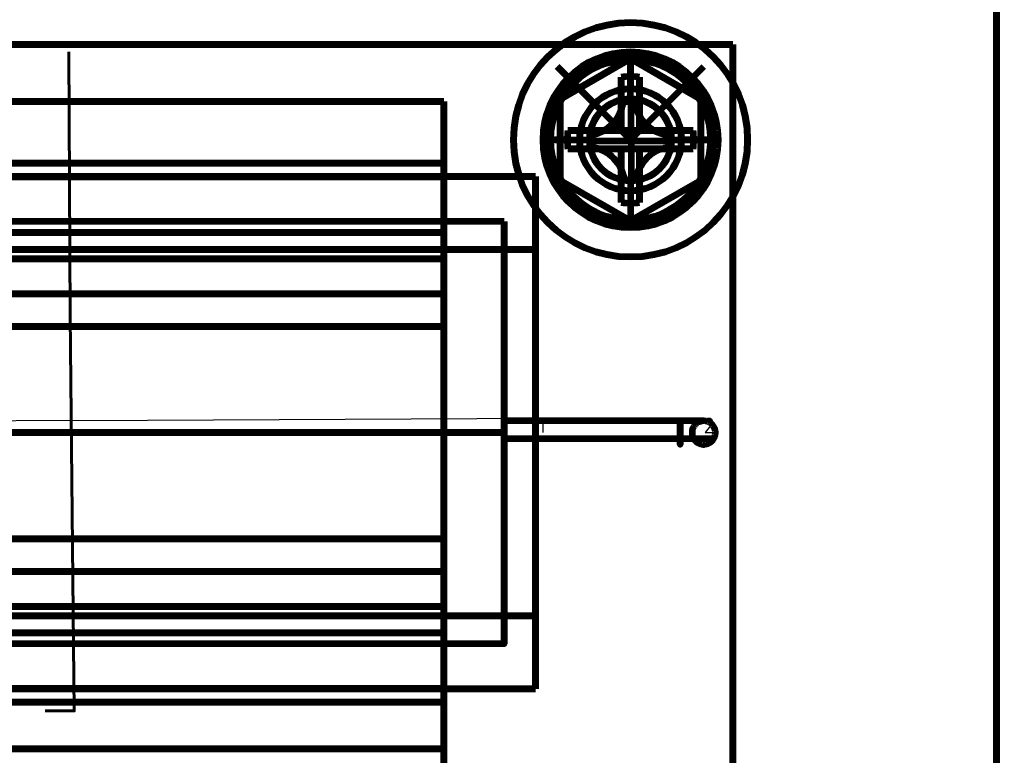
# Model space of a CAD drawing. Header units: inches. Extents: x -0.4 to 8, y -0.5 to 10.5.
# Drawn here: x 5.265 to 6.6, y 3.559 to 4.564 of the extents above; entities that cross this region are included whole.
import ezdxf

# ---------------------------------------------------------------- set-up
doc = ezdxf.new("R2010")
doc.units = ezdxf.units.IN
doc.header["$LTSCALE"] = 0.504853
doc.header["$MEASUREMENT"] = 0
for name, color, linetype in [('1', 7, 'Continuous'), ('135', 7, 'Continuous'), ('2', 7, 'Continuous'), ('3', 7, 'Continuous'), ('65', 7, 'Continuous'), ('80', 7, 'Continuous'), ('85', 7, 'Continuous')]:
    doc.layers.add(name, color=color, linetype=linetype)
doc.styles.get("Standard").update_dxf_attribs({"font": 'ROMANS.SHX'})

# ---------------------------------------------------------------- blocks, each defined once
blk = doc.blocks.new('H49')
at = {"color": 1, "linetype": 'Continuous', "lineweight": 211}
for p, q in [((0, 0.16, -0.062), (0, 0.16, -0.125)), ((0, 0.12, -0.125), (0, 0.0695, -0.0679)), ((0, 0.0695, -0.0679), (0, 0.0695, -0.062)), ((-0.16, 0, -0.125), (-0.16, 0, -0.062)), ((-0.12, 0, -0.125), (-0.0695, 0, -0.0679)), ((-0.0695, 0, -0.0679), (-0.0695, 0, -0.062)), ((0.12, 0, -0.125), (0.0695, 0, -0.0679)), ((0.0695, 0, -0.0679), (0.0695, 0, -0.062)), ((0.16, 0, -0.062), (0.16, 0, -0.125)), ((0, -0.0695, -0.0679), (0, -0.12, -0.125)), ((0, -0.0695, -0.062), (0, -0.0695, -0.0679)), ((0, -0.16, -0.062), (0, -0.16, -0.125))]:
    blk.add_line(p, q, dxfattribs=at)
at = {"color": 1, "linetype": 'Continuous', "lineweight": 211, "extrusion": (-1e-15, 0, -1)}
for centre, radius in [((0, 0, 0.125), 0.16), ((0, 0, 0.125), 0.12), ((0, 0, 0.125), 0.12), ((0, 0, 0.0679), 0.0695), ((0, 0, 0.062), 0.0695)]:
    blk.add_circle(centre, radius, dxfattribs=at)
at = {"color": 1, "linetype": 'Continuous', "lineweight": 211}
for centre, radius in [((0, 0, -0.062), 0.16), ((0, 0, -0.062), 0.16), ((0, 0, -0.125), 0.16), ((0, 0, -0.0679), 0.0695), ((0, 0, -0.062), 0.0695)]:
    blk.add_circle(centre, radius, dxfattribs=at)
at = {"layer": '2', "color": 1, "linetype": 'Continuous', "lineweight": 211}
blk.add_line((0, 0, -0.0899), (-0.1, 0.1, -0.1899), dxfattribs=at)
blk.add_point((0, 0, -0.0899), dxfattribs=at)
blk = doc.blocks.new('H61')
at = {"color": 1, "linetype": 'Continuous', "lineweight": 211}
for p, q in [((-0.000094, 0.056, -0.058687), (-0.000094, 0.1125, -0.125687)), ((-0.000094, 0.056, 0.124313), (-0.000094, 0.056, -0.058687)), ((0.00066, -0.001414, -0.060366), (0.00066, 0.052031, -0.125687)), ((-0.030601, 0.01635, -0.104312), (-0.030601, 0.01635, -0.125687)), ((0.016218, 0.026528, -0.099504), (0.016218, 0.026528, -0.125687)), ((-0.112594, 0, -0.125687), (-0.056094, 0, -0.058687)), ((-0.056094, 0, -0.058687), (-0.056094, 0, 0.124313)), ((0.055906, 0, 0.124313), (0.055906, 0, -0.058687)), ((0.055906, 0, -0.058687), (0.112406, 0, -0.125687)), ((-0.052784, -0.001414, -0.125687), (0.00066, -0.001414, -0.060366)), ((0.00066, -0.001414, -0.060366), (0.054105, -0.001414, -0.125687)), ((0.00066, -0.001414, -0.060366), (0.00066, -0.054858, -0.125687)), ((0.027414, -0.020292, -0.125687), (0.027414, -0.020292, -0.100386)), ((-0.018388, -0.03047, -0.102979), (-0.018388, -0.03047, -0.125687)), ((-0.000094, -0.056, 0.124313), (-0.000094, -0.056, -0.058687)), ((-0.000094, -0.056, -0.058687), (-0.000094, -0.1125, -0.125687))]:
    blk.add_line(p, q, dxfattribs=at)
for points in [[(-0.05216, 0.006728, -0.125687), (-0.04396, 0.00903, -0.116375), (-0.039138, 0.011099, -0.111356), (-0.030601, 0.01635, -0.104312), (-0.027233, 0.019125, -0.102703), (-0.024118, 0.02216, -0.102167), (-0.020301, 0.026691, -0.103218), (-0.017733, 0.030444, -0.105327), (-0.017367, 0.031042, -0.105742), (-0.015074, 0.035266, -0.109147), (-0.011026, 0.046991, -0.121227), (-0.010765, 0.048274, -0.12268), (-0.010334, 0.050888, -0.125687)], [(-0.05216, 0.006728, -0.125687), (-0.04396, 0.00903, -0.116375), (-0.039138, 0.011099, -0.111356), (-0.030601, 0.01635, -0.104312), (-0.027233, 0.019125, -0.102703), (-0.024118, 0.02216, -0.102167), (-0.020301, 0.026691, -0.103218), (-0.017733, 0.030444, -0.105327), (-0.017367, 0.031042, -0.105742), (-0.015074, 0.035266, -0.109147), (-0.011026, 0.046991, -0.121227), (-0.010765, 0.048274, -0.12268), (-0.010334, 0.050888, -0.125687)], [(0.006016, 0.051762, -0.125687), (0.006893, 0.046666, -0.119622), (0.008217, 0.04184, -0.114032), (0.009674, 0.037917, -0.109683), (0.012139, 0.032813, -0.104489), (0.014233, 0.029342, -0.101454), (0.016546, 0.0261, -0.099196), (0.019379, 0.022735, -0.097709), (0.021379, 0.020669, -0.097375), (0.023762, 0.01848, -0.097627), (0.027535, 0.015513, -0.099185), (0.032546, 0.012346, -0.102811), (0.037585, 0.00989, -0.107564), (0.045366, 0.0073, -0.116034), (0.053596, 0.005946, -0.125687)], [(0.006016, 0.051762, -0.125687), (0.006893, 0.046666, -0.119622), (0.008217, 0.04184, -0.114032), (0.009674, 0.037917, -0.109683), (0.012139, 0.032813, -0.104489), (0.014233, 0.029342, -0.101454), (0.016546, 0.0261, -0.099196), (0.019379, 0.022735, -0.097709), (0.021379, 0.020669, -0.097375), (0.023762, 0.01848, -0.097627), (0.027535, 0.015513, -0.099185), (0.032546, 0.012346, -0.102811), (0.037585, 0.00989, -0.107564), (0.045366, 0.0073, -0.116034), (0.053596, 0.005946, -0.125687)], [(-0.008408, -0.054083, -0.125687), (-0.010196, -0.046378, -0.116901), (-0.012699, -0.039921, -0.110182), (-0.014716, -0.03603, -0.10666), (-0.017123, -0.032216, -0.103837), (-0.020065, -0.028366, -0.101921), (-0.023633, -0.024527, -0.10135), (-0.027129, -0.021418, -0.102215), (-0.031382, -0.018305, -0.104637), (-0.035458, -0.015883, -0.107921), (-0.039755, -0.013832, -0.112041), (-0.044697, -0.01203, -0.117301), (-0.052034, -0.010334, -0.125687)], [(-0.008408, -0.054083, -0.125687), (-0.010196, -0.046378, -0.116901), (-0.012699, -0.039921, -0.110182), (-0.014716, -0.03603, -0.10666), (-0.017123, -0.032216, -0.103837), (-0.020065, -0.028366, -0.101921), (-0.023633, -0.024527, -0.10135), (-0.027129, -0.021418, -0.102215), (-0.031382, -0.018305, -0.104637), (-0.035458, -0.015883, -0.107921), (-0.039755, -0.013832, -0.112041), (-0.044697, -0.01203, -0.117301), (-0.052034, -0.010334, -0.125687)], [(0.053411, -0.010002, -0.125687), (0.046028, -0.011331, -0.117125), (0.040373, -0.013122, -0.110968), (0.03428, -0.015897, -0.105107), (0.027414, -0.020292, -0.100386)], [(0.053411, -0.010002, -0.125687), (0.046028, -0.011331, -0.117125), (0.040373, -0.013122, -0.110968), (0.03428, -0.015897, -0.105107), (0.027414, -0.020292, -0.100386)], [(0.027414, -0.020292, -0.100386), (0.022411, -0.024597, -0.099219), (0.019784, -0.027356, -0.099757), (0.01735, -0.03032, -0.101161), (0.013958, -0.035354, -0.104918), (0.011595, -0.03982, -0.109172), (0.008361, -0.048752, -0.118984), (0.0072, -0.054457, -0.125687)], [(0.027414, -0.020292, -0.100386), (0.022411, -0.024597, -0.099219), (0.019784, -0.027356, -0.099757), (0.01735, -0.03032, -0.101161), (0.013958, -0.035354, -0.104918), (0.011595, -0.03982, -0.109172), (0.008361, -0.048752, -0.118984), (0.0072, -0.054457, -0.125687)]]:
    blk.add_polyline3d(points, dxfattribs=at)
at = {"color": 1, "linetype": 'Continuous', "lineweight": 211, "extrusion": (-1e-15, 0, -1)}
for centre, radius in [((0.000094, 0, 0.125687), 0.1125), ((0.000094, 0, 0.058687), 0.056)]:
    blk.add_circle(centre, radius, dxfattribs=at)
at = {"color": 1, "linetype": 'Continuous', "lineweight": 211}
for centre in [(-0.000094, 0, 0.124313), (-0.000094, 0, -0.058687)]:
    blk.add_circle(centre, 0.056, dxfattribs=at)
at = {"color": 1, "linetype": 'Continuous', "lineweight": 211, "extrusion": (1e-15, -1e-15, -1)}
blk.add_arc((0.062154, 0.058081, 0.125687), 0.052316, 187.902683, 258.987718, dxfattribs=at)
at = {"color": 1, "linetype": 'Continuous', "lineweight": 211}
for centre, radius, start, end in [((0.00066, -0.001414, -0.125687), 0.053445, 84.249559, 101.871869), ((0.00066, -0.001414, -0.125687), 0.053445, 350.753146, 7.914989), ((0.00066, -0.001414, -0.125687), 0.053445, 180.000305, 189.60803), ((0.058967, -0.062022, -0.125687), 0.052316, 96.096776, 127.092837), ((0.00066, -0.001414, -0.125687), 0.053445, 260.23106, 277.028677)]:
    blk.add_arc(centre, radius, start, end, dxfattribs=at)
at = {"color": 1, "linetype": 'Continuous', "lineweight": 211, "extrusion": (0, 1e-15, -1)}
blk.add_arc((-0.057949, 0.058081, 0.125687), 0.052316, 274.772808, 353.062951, dxfattribs=at)
at = {"color": 1, "linetype": 'Continuous', "lineweight": 211, "extrusion": (4.5e-14, 0, -1)}
blk.add_arc((-0.00066, -0.001414, 0.125687), 0.053445, 0, 8.76173, dxfattribs=at)
at = {"color": 1, "linetype": 'Continuous', "lineweight": 211, "extrusion": (-1e-15, 1e-15, -1)}
blk.add_arc((0.060118, -0.062022, 0.125687), 0.052316, 98.888782, 171.272575, dxfattribs=at)
at = {"color": 1, "linetype": 'Continuous', "lineweight": 211, "extrusion": (-2e-15, 0, -1)}
blk.add_arc((-0.058967, -0.062022, 0.125687), 0.052316, 8.314552, 52.907206, dxfattribs=at)
at = {"layer": '2', "color": 3, "linetype": 'Continuous', "lineweight": 211}
blk.add_line((-0.000071, -0.000153, -0.029578), (-0.100071, 0.099847, -0.129578), dxfattribs=at)
blk.add_point((-0.000071, -0.000153, -0.029578), dxfattribs=at)
blk = doc.blocks.new('C18')
at = {"color": 1, "linetype": 'Continuous', "lineweight": 211}
for p, q in [((1.9275, 0.2885, 0.2885), (0.2725, 0.2885, 0.2885)), ((1.9275, 0.2885, 0.2885), (0.2725, 0.2885, 0.2885)), ((1.9275, 0.2885, 0.2885), (0.2725, 0.2885, 0.2885)), ((0.2725, 0, 0.577), (1.9275, 0, 0.577)), ((1.9275, 0), (0.2725, 0)), ((0.2725, 0, 0.577), (1.9275, 0, 0.577)), ((1.9275, 0), (0.2725, 0)), ((0.2725, 0, 0.577), (1.9275, 0, 0.577)), ((1.9275, 0), (0.2725, 0)), ((1.9275, -0.2885, 0.2885), (0.2725, -0.2885, 0.2885)), ((1.9275, -0.2885, 0.2885), (0.2725, -0.2885, 0.2885)), ((1.9275, -0.2885, 0.2885), (0.2725, -0.2885, 0.2885))]:
    blk.add_line(p, q, dxfattribs=at)
at = {"color": 1, "linetype": 'Continuous', "lineweight": 211, "extrusion": (1, 0, 0)}
blk.add_circle((0, 0.2885, 1.9275), 0.2885, dxfattribs=at)
blk.add_circle((0, 0.2885, 1.9275), 0.2885, dxfattribs=at)
blk.add_circle((0, 0.2885, 1.9275), 0.2885, dxfattribs=at)
blk.add_circle((0, 0.2885, 1.9275), 0.2885, dxfattribs=at)
at = {"layer": '1', "color": 2, "linetype": 'Continuous', "lineweight": 211}
for points, weights, knots in [([(2.2, 0.016, -0.082), (2.2, 0.016, 0.08725), (2.2, 0.016, 0.2565), (2.2, 0.016, 0.2885), (2.168, 0.016, 0.2885), (2.04775, 0.016, 0.2885), (1.9275, 0.016, 0.2885)], [1, 1, 1, 0.707106781187, 1, 1, 1], [0, 0, 0, 0.5422465, 0.5422465, 0.61474067, 0.61474067, 1, 1, 1]), ([(1.9275, 0.016, 0.2885), (1.9275, 0.016, 0.260787), (1.9275, -0.008, 0.274644), (1.9275, -0.032, 0.2885), (1.9275, -0.008, 0.302356), (1.9275, 0.016, 0.316213), (1.9275, 0.016, 0.2885)], [1, 0.5, 1, 0.5, 1, 0.5, 1], [0, 0, 0, 0.33333333, 0.33333333, 0.66666667, 0.66666667, 1, 1, 1]), ([(2.168, 0.016, 0.2885), (2.168, 0.016, 0.316213), (2.168, -0.008, 0.302356), (2.168, -0.032, 0.2885), (2.168, -0.008, 0.274644), (2.168, 0.016, 0.260787), (2.168, 0.016, 0.2885)], [1, 0.5, 1, 0.5, 1, 0.5, 1], [0, 0, 0, 0.33333333, 0.33333333, 0.66666667, 0.66666667, 1, 1, 1]), ([(2.2, 0.016, 0.2565), (2.227713, 0.016, 0.2565), (2.213856, -0.008, 0.2565), (2.2, -0.032, 0.2565), (2.186144, -0.008, 0.2565), (2.172287, 0.016, 0.2565), (2.2, 0.016, 0.2565)], [1, 0.5, 1, 0.5, 1, 0.5, 1], [0, 0, 0, 0.33333333, 0.33333333, 0.66666667, 0.66666667, 1, 1, 1]), ([(2.2, 0.016, -0.082), (2.227713, 0.016, -0.082), (2.213856, -0.008, -0.082), (2.2, -0.032, -0.082), (2.186144, -0.008, -0.082), (2.172287, 0.016, -0.082), (2.2, 0.016, -0.082)], [1, 0.5, 1, 0.5, 1, 0.5, 1], [0, 0, 0, 0.33333333, 0.33333333, 0.66666667, 0.66666667, 1, 1, 1]), ([(1.9275, -0.008, 0.302356), (2.04775, -0.008, 0.302356), (2.168, -0.008, 0.302356), (2.213856, -0.008, 0.302356), (2.213856, -0.008, 0.2565), (2.213856, -0.008, 0.08725), (2.213856, -0.008, -0.082)], [1, 1, 1, 0.707106781187, 1, 1, 1], [0, 0, 0, 0.38525933, 0.38525933, 0.4577535, 0.4577535, 1, 1, 1]), ([(1.9275, -0.008, 0.274644), (2.04775, -0.008, 0.274644), (2.168, -0.008, 0.274644), (2.186144, -0.008, 0.274644), (2.186144, -0.008, 0.2565), (2.186144, -0.008, 0.08725), (2.186144, -0.008, -0.082)], [1, 1, 1, 0.707106781187, 1, 1, 1], [0, 0, 0, 0.38525933, 0.38525933, 0.4577535, 0.4577535, 1, 1, 1])]:
    blk.add_rational_spline(points, weights, degree=2, knots=knots, dxfattribs=at)
at = {"layer": '3', "color": 2, "linetype": 'Continuous', "lineweight": 211, "char_height": 0.02, "attachment_point": 1}
for s, insert in [('{\\W210.000000;1}', (0, 0.02)), ('{\\W0.852075;2}', (2.2, 0.02))]:
    blk.add_mtext(s, dxfattribs=dict(at, insert=insert))
blk = doc.blocks.new('H35')
at = {"color": 1, "linetype": 'Continuous', "lineweight": 211}
for p, q in [((2.14, 0.13, 0.375), (-0.13, 0.13, 0.375)), ((-0.13, 0.13, 0.475), (2.14, 0.13, 0.475)), ((2.14, 0.13, 0.475), (-0.13, 0.13, 0.475)), ((-0.13, 0.13, 0.375), (2.14, 0.13, 0.375)), ((2.14, 0.13, 0.375), (2.14, -4.14, 0.375)), ((2.14, 0.13, 0.475), (2.14, -4.14, 0.475)), ((2.14, -4.14, 0.375), (2.14, 0.13, 0.375)), ((2.14, -4.14, 0.475), (2.14, 0.13, 0.475)), ((2.14, 0.13, 0.375), (2.14, 0.13, 0.475)), ((2.14, 0.13, 0.475), (2.14, 0.13, 0.375)), ((2, 0.0695, 0.375), (2, 0.0695, 0.475)), ((1.9305, 0, 0.375), (1.9305, 0, 0.475)), ((2.0695, 0, 0.375), (2.0695, 0, 0.475)), ((1.87, -0.05, 0.375), (0.12, -0.05, 0.375)), ((0.12, -0.05, 0.375), (1.87, -0.05, 0.375)), ((1.87, -0.15, 0.475), (1.87, -0.05, 0.375)), ((1.87, -0.05, 0.375), (1.87, -0.15, 0.475)), ((1.87, -0.05, 0.375), (1.87, -0.75, 0.375)), ((1.87, -0.75, 0.375), (1.87, -0.05, 0.375)), ((2, -0.0695, 0.475), (2, -0.0695, 0.375)), ((0.12, -0.15, 0.475), (1.87, -0.15, 0.475)), ((1.87, -0.15, 0.475), (0.12, -0.15, 0.475)), ((1.87, -0.65, 0.475), (1.87, -0.15, 0.475)), ((1.87, -0.15, 0.475), (1.87, -0.65, 0.475)), ((1.87, -0.65, 0.475), (0.12, -0.65, 0.475)), ((0.12, -0.65, 0.475), (1.87, -0.65, 0.475)), ((1.87, -0.65, 0.475), (1.87, -0.75, 0.375)), ((1.87, -0.75, 0.375), (1.87, -0.65, 0.475)), ((1.87, -0.75, 0.375), (0.12, -0.75, 0.375)), ((0.12, -0.75, 0.375), (1.87, -0.75, 0.375))]:
    blk.add_line(p, q, dxfattribs=at)
at = {"color": 1, "linetype": 'Continuous', "lineweight": 211, "extrusion": (0, 0, -1)}
for centre in [(-2, 0, -0.475), (-2, 0, -0.375)]:
    blk.add_circle(centre, 0.0695, dxfattribs=at)
at = {"color": 1, "linetype": 'Continuous', "lineweight": 211}
for centre in [(2, 0, 0.375), (2, 0, 0.475)]:
    blk.add_circle(centre, 0.0695, dxfattribs=at)
blk = doc.blocks.new('L1')
at = {"color": 1, "linetype": 'Continuous', "lineweight": 211}
for p, q in [((0.405, 0.5315, 0.032), (0.405, 0.5315, 0.62)), ((0.405, 0.3), (0.405, 0.3, 0.032)), ((0.405, 0.056), (0.405, 0.056, 0.25)), ((-0.1265, 0, 0.032), (-0.1265, 0, 0.62)), ((0.105, 0), (0.105, 0, 0.032)), ((0.349, 0), (0.349, 0, 0.25)), ((0.461, 0, 0.25), (0.461, 0)), ((0.705, 0, 0.032), (0.705, 0)), ((0.9365, 0, 0.62), (0.9365, 0, 0.032)), ((0.405, -0.056), (0.405, -0.056, 0.25)), ((0.405, -0.3), (0.405, -0.3, 0.032)), ((0.405, -0.5315, 0.032), (0.405, -0.5315, 0.62))]:
    blk.add_line(p, q, dxfattribs=at)
at = {"color": 1, "linetype": 'Continuous', "lineweight": 211, "extrusion": (0, 0, -1)}
for centre, radius in [((-0.405, 0, -0.62), 0.5315), ((-0.405, 0, -0.62), 0.5315), ((-0.405, 0, -0.032), 0.5315), ((-0.405, 0, -0.032), 0.3), ((-0.405, 0), 0.3), ((-0.405, 0), 0.056), ((-0.405, 0, -0.25), 0.056)]:
    blk.add_circle(centre, radius, dxfattribs=at)
at = {"color": 1, "linetype": 'Continuous', "lineweight": 211}
for centre, radius in [((0.405, 0, 0.032), 0.5315), ((0.405, 0, 0.032), 0.3), ((0.405, 0), 0.3), ((0.405, 0, 0.25), 0.056), ((0.405, 0), 0.056)]:
    blk.add_circle(centre, radius, dxfattribs=at)
at = {"layer": '1', "color": 2, "linetype": 'Continuous', "lineweight": 211}
for p, q in [((0.405, 0.422, -0.122), (0.405, 0.422, 0.032)), ((0.405, 0.422, -0.122), (0.405, 0.422, 0.032)), ((0.388, 0.405, -0.122), (0.388, 0.405, 0.032)), ((0.388, 0.405, -0.122), (0.388, 0.405, 0.032)), ((0.422, 0.405, 0.032), (0.422, 0.405, -0.122)), ((0.422, 0.405, 0.032), (0.422, 0.405, -0.122)), ((0.405, 0.388, -0.122), (0.405, 0.388, 0.032)), ((0.405, 0.388, -0.122), (0.405, 0.388, 0.032)), ((0, 0.017, -0.122), (0, 0.017, 0.032)), ((-0.017, 0, -0.122), (-0.017, 0, 0.032)), ((0.017, 0, 0.032), (0.017, 0, -0.122)), ((0, -0.017, -0.122), (0, -0.017, 0.032)), ((0.405, -0.388, -0.122), (0.405, -0.388, 0.032)), ((0.405, -0.388, -0.122), (0.405, -0.388, 0.032)), ((0.388, -0.405, -0.122), (0.388, -0.405, 0.032)), ((0.388, -0.405, -0.122), (0.388, -0.405, 0.032)), ((0.422, -0.405, 0.032), (0.422, -0.405, -0.122)), ((0.422, -0.405, 0.032), (0.422, -0.405, -0.122)), ((0.405, -0.422, -0.122), (0.405, -0.422, 0.032)), ((0.405, -0.422, -0.122), (0.405, -0.422, 0.032))]:
    blk.add_line(p, q, dxfattribs=at)
at = {"layer": '1', "color": 2, "linetype": 'Continuous', "lineweight": 211, "extrusion": (0, 0, -1)}
for centre in [(-0.405, 0.405, 0.122), (-0.405, 0.405, 0.122), (0, 0, 0.122), (0, 0, 0.122), (0, 0, -0.032), (-0.405, -0.405, 0.122), (-0.405, -0.405, 0.122)]:
    blk.add_circle(centre, 0.017, dxfattribs=at)
at = {"layer": '1', "color": 2, "linetype": 'Continuous', "lineweight": 211}
for centre in [(0.405, 0.405, 0.032), (0.405, 0.405, 0.032), (0, 0, 0.032), (0.405, -0.405, 0.032), (0.405, -0.405, 0.032)]:
    blk.add_circle(centre, 0.017, dxfattribs=at)
at = {"layer": '2', "color": 3, "linetype": 'Continuous', "lineweight": 211}
blk.add_line((0.405, 0, 0.326), (0.505, 0.1, 0.426), dxfattribs=at)
blk.add_point((0.405, 0, 0.326), dxfattribs=at)
at = {"layer": '3', "color": 5, "linetype": 'Continuous', "lineweight": 211, "char_height": 0.04, "attachment_point": 1}
for s, insert in [('{\\W0.852075;2}', (0.405, 0.445)), ('{\\W105.000000;1}', (0, 0.04)), ('{\\W0.852075;3}', (0.405, -0.365))]:
    blk.add_mtext(s, dxfattribs=dict(at, insert=insert))
blk = doc.blocks.new('H31')
at = {"color": 1, "linetype": 'Continuous', "lineweight": 211}
for p, q in [((-0.096, 0.055426, 0.375), (0, 0.110851, 0.375)), ((0, 0.110851, 0.375), (-0.096, 0.055426, 0.375)), ((-0.096, 0.055426), (0, 0.110851)), ((-0.096, 0.055426), (0, 0.110851)), ((0, 0.110851, 0.375), (0.096, 0.055426, 0.375)), ((0, 0.110851), (0, 0.110851, 0.375)), ((0, 0.110851), (0.096, 0.055426)), ((0.096, 0.055426, 0.375), (0, 0.110851, 0.375)), ((0, 0.110851, 0.375), (0, 0.110851)), ((0, 0.110851), (0.096, 0.055426)), ((-0.096, -0.055426, 0.375), (-0.096, 0.055426, 0.375)), ((-0.096, 0.055426, 0.375), (-0.096, 0.055426)), ((-0.096, -0.055426), (-0.096, 0.055426)), ((-0.096, 0.055426), (-0.096, 0.055426, 0.375)), ((-0.096, 0.055426, 0.375), (-0.096, -0.055426, 0.375)), ((-0.096, -0.055426), (-0.096, 0.055426)), ((0, 0.056), (0, 0.056, 0.375)), ((0.096, -0.055426, 0.375), (0.096, 0.055426, 0.375)), ((0.096, 0.055426, 0.375), (0.096, 0.055426)), ((0.096, 0.055426), (0.096, -0.055426)), ((0.096, 0.055426, 0.375), (0.096, -0.055426, 0.375)), ((0.096, 0.055426), (0.096, -0.055426)), ((0.096, 0.055426), (0.096, 0.055426, 0.375)), ((-0.056, 0), (-0.056, 0, 0.375)), ((0.056, 0, 0.375), (0.056, 0)), ((0, -0.110851, 0.375), (-0.096, -0.055426, 0.375)), ((-0.096, -0.055426), (-0.096, -0.055426, 0.375)), ((-0.096, -0.055426, 0.375), (0, -0.110851, 0.375)), ((0, -0.110851), (-0.096, -0.055426)), ((0, -0.110851), (-0.096, -0.055426)), ((-0.096, -0.055426, 0.375), (-0.096, -0.055426)), ((0.096, -0.055426, 0.375), (0, -0.110851, 0.375)), ((0.096, -0.055426), (0, -0.110851)), ((0, -0.110851, 0.375), (0.096, -0.055426, 0.375)), ((0.096, -0.055426), (0, -0.110851)), ((0, -0.056), (0, -0.056, 0.375)), ((0.096, -0.055426), (0.096, -0.055426, 0.375)), ((0.096, -0.055426, 0.375), (0.096, -0.055426)), ((0, -0.110851, 0.375), (0, -0.110851)), ((0, -0.110851), (0, -0.110851, 0.375))]:
    blk.add_line(p, q, dxfattribs=at)
at = {"color": 1, "linetype": 'Continuous', "lineweight": 211, "extrusion": (0, 0, -1)}
blk.add_circle((0, 0), 0.056, dxfattribs=at)
at = {"color": 1, "linetype": 'Continuous', "lineweight": 211}
for centre in [(0, 0, 0.375), (0, 0, 0.375), (0, 0)]:
    blk.add_circle(centre, 0.056, dxfattribs=at)
at = {"layer": '2', "color": 3, "linetype": 'Continuous', "lineweight": 211}
blk.add_line((0, 0, 0.187527), (0.1, 0.1, 0.287527), dxfattribs=at)
blk.add_point((0, 0, 0.187527), dxfattribs=at)
blk = doc.blocks.new('H25')
at = {"color": 1, "linetype": 'Continuous', "lineweight": 211}
for p, q in [((0, 0.1095, 0.475), (0, 0.1095, 0.521)), ((-0.012574, 0.0125, 0.535238), (-0.012574, 0.085476, 0.535238)), ((-0.012574, 0.085476, 0.535238), (-0.012574, 0.0125, 0.535238)), ((0.012426, 0.085498, 0.535238), (0.012426, 0.0125, 0.535238)), ((0.012426, 0.0125, 0.535238), (0.012426, 0.085498, 0.535238)), ((0, 0.056, 0.475), (0, 0.056, 0.225)), ((-0.1095, 0, 0.475), (-0.1095, 0, 0.521)), ((-0.085566, 0.0125, 0.5352), (0.085566, 0.0125, 0.5352)), ((0.085566, 0.0125, 0.5352), (-0.085566, 0.0125, 0.5352)), ((-0.056, 0, 0.475), (-0.056, 0, 0.225)), ((-0.012574, 0.0125, 0.554073), (-0.012574, 0.0125, 0.535238)), ((0.012426, 0.0125, 0.535238), (-0.012574, 0.0125, 0.535238)), ((-0.012574, 0.0125, 0.535238), (-0.012574, 0.0125, 0.554069)), ((-0.012574, 0.0125, 0.535238), (0.012426, 0.0125, 0.535238)), ((0.012426, 0.0125, 0.554078), (0.012426, 0.0125, 0.535238)), ((0.012426, 0.0125, 0.535238), (0.012426, 0.0125, 0.554083)), ((0.056, 0, 0.475), (0.056, 0, 0.225)), ((0.1095, 0, 0.521), (0.1095, 0, 0.475)), ((0.085566, -0.0125, 0.5352), (-0.085566, -0.0125, 0.5352)), ((-0.085566, -0.0125, 0.5352), (0.085566, -0.0125, 0.5352)), ((-0.012574, -0.0125, 0.535238), (-0.012574, -0.0125, 0.554073)), ((-0.012574, -0.085476, 0.535238), (-0.012574, -0.0125, 0.535238)), ((-0.012574, -0.0125, 0.554069), (-0.012574, -0.0125, 0.535238)), ((-0.012574, -0.0125, 0.535238), (0.012426, -0.0125, 0.535238)), ((0.012426, -0.0125, 0.535238), (-0.012574, -0.0125, 0.535238)), ((-0.012574, -0.0125, 0.535238), (-0.012574, -0.085476, 0.535238)), ((0.012426, -0.0125, 0.535238), (0.012426, -0.0125, 0.554078)), ((0.012426, -0.0125, 0.554083), (0.012426, -0.0125, 0.535238)), ((0.012426, -0.0125, 0.535238), (0.012426, -0.085498, 0.535238)), ((0.012426, -0.085498, 0.535238), (0.012426, -0.0125, 0.535238)), ((0, -0.056, 0.225), (0, -0.056, 0.475)), ((0, -0.1095, 0.475), (0, -0.1095, 0.521))]:
    blk.add_line(p, q, dxfattribs=at)
for points in [[(-0.012574, 0.085476, 0.535238), (-0.012574, 0.079041, 0.538149), (-0.012574, 0.072537, 0.540819), (-0.012574, 0.065615, 0.543372), (-0.012574, 0.058633, 0.545659), (-0.012574, 0.047163, 0.548813), (-0.012574, 0.03969, 0.550479), (-0.012574, 0.032106, 0.551866), (-0.012574, 0.026034, 0.55276), (-0.012574, 0.021778, 0.553274), (-0.012574, 0.020527, 0.553407), (-0.012574, 0.016575, 0.553776), (-0.012574, 0.013402, 0.554015), (-0.012574, 0.0125, 0.554073)], [(-0.012574, 0.085476, 0.535238), (-0.012574, 0.079041, 0.538149), (-0.012574, 0.072537, 0.540819), (-0.012574, 0.065615, 0.543372), (-0.012574, 0.058633, 0.545659), (-0.012574, 0.047163, 0.548813), (-0.012574, 0.03969, 0.550479), (-0.012574, 0.032106, 0.551866), (-0.012574, 0.026034, 0.55276), (-0.012574, 0.021778, 0.553274), (-0.012574, 0.020527, 0.553407), (-0.012574, 0.016575, 0.553776), (-0.012574, 0.013402, 0.554015), (-0.012574, 0.0125, 0.554073)], [(0.012426, 0.0125, 0.554083), (0.012426, 0.01546, 0.553875), (0.012426, 0.020617, 0.553407), (0.012426, 0.021523, 0.553311), (0.012426, 0.028929, 0.552367), (0.012426, 0.036074, 0.551188), (0.012426, 0.047202, 0.548813), (0.012426, 0.059973, 0.545252), (0.012426, 0.072563, 0.540819), (0.012426, 0.079064, 0.538149), (0.012426, 0.085498, 0.535238)], [(0.012426, 0.0125, 0.554083), (0.012426, 0.01546, 0.553875), (0.012426, 0.020617, 0.553407), (0.012426, 0.021523, 0.553311), (0.012426, 0.028929, 0.552367), (0.012426, 0.036074, 0.551188), (0.012426, 0.047202, 0.548813), (0.012426, 0.059973, 0.545252), (0.012426, 0.072563, 0.540819), (0.012426, 0.079064, 0.538149), (0.012426, 0.085498, 0.535238)], [(-0.012574, 0.0125, 0.554073), (-0.015065, 0.0125, 0.553901), (-0.019846, 0.0125, 0.553481), (-0.020572, 0.0125, 0.553407), (-0.024982, 0.0125, 0.5529), (-0.031273, 0.0125, 0.552005), (-0.039292, 0.0125, 0.550565), (-0.047183, 0.0125, 0.548813), (-0.055807, 0.0125, 0.54651), (-0.06435, 0.0125, 0.543813), (-0.07255, 0.0125, 0.540819), (-0.079093, 0.0125, 0.538131), (-0.085566, 0.0125, 0.5352)], [(-0.012574, 0.0125, 0.554073), (-0.015065, 0.0125, 0.553901), (-0.019846, 0.0125, 0.553481), (-0.020572, 0.0125, 0.553407), (-0.024982, 0.0125, 0.5529), (-0.031273, 0.0125, 0.552005), (-0.039292, 0.0125, 0.550565), (-0.047183, 0.0125, 0.548813), (-0.055807, 0.0125, 0.54651), (-0.06435, 0.0125, 0.543813), (-0.07255, 0.0125, 0.540819), (-0.079093, 0.0125, 0.538131), (-0.085566, 0.0125, 0.5352)], [(0.085566, 0.0125, 0.5352), (0.082523, 0.0125, 0.536612), (0.07255, 0.0125, 0.540819), (0.059958, 0.0125, 0.545252), (0.047183, 0.0125, 0.548813), (0.038709, 0.0125, 0.550681), (0.031321, 0.0125, 0.551997), (0.023713, 0.0125, 0.553056), (0.020572, 0.0125, 0.553407), (0.016371, 0.0125, 0.553797), (0.013138, 0.0125, 0.554037), (0.012426, 0.0125, 0.554083)], [(0.085566, 0.0125, 0.5352), (0.082523, 0.0125, 0.536612), (0.07255, 0.0125, 0.540819), (0.059958, 0.0125, 0.545252), (0.047183, 0.0125, 0.548813), (0.038709, 0.0125, 0.550681), (0.031321, 0.0125, 0.551997), (0.023713, 0.0125, 0.553056), (0.020572, 0.0125, 0.553407), (0.016371, 0.0125, 0.553797), (0.013138, 0.0125, 0.554037), (0.012426, 0.0125, 0.554083)], [(-0.085566, -0.0125, 0.5352), (-0.079093, -0.0125, 0.538131), (-0.07255, -0.0125, 0.540819), (-0.06435, -0.0125, 0.543813), (-0.055807, -0.0125, 0.54651), (-0.047183, -0.0125, 0.548813), (-0.039292, -0.0125, 0.550565), (-0.031273, -0.0125, 0.552005), (-0.024982, -0.0125, 0.5529), (-0.020572, -0.0125, 0.553407), (-0.019846, -0.0125, 0.553481), (-0.015065, -0.0125, 0.553901), (-0.012574, -0.0125, 0.554073)], [(-0.085566, -0.0125, 0.5352), (-0.079093, -0.0125, 0.538131), (-0.07255, -0.0125, 0.540819), (-0.06435, -0.0125, 0.543813), (-0.055807, -0.0125, 0.54651), (-0.047183, -0.0125, 0.548813), (-0.039292, -0.0125, 0.550565), (-0.031273, -0.0125, 0.552005), (-0.024982, -0.0125, 0.5529), (-0.020572, -0.0125, 0.553407), (-0.019846, -0.0125, 0.553481), (-0.015065, -0.0125, 0.553901), (-0.012574, -0.0125, 0.554073)], [(-0.012574, -0.0125, 0.554073), (-0.012574, -0.013402, 0.554015), (-0.012574, -0.016575, 0.553776), (-0.012574, -0.020527, 0.553407), (-0.012574, -0.021778, 0.553274), (-0.012574, -0.026034, 0.55276), (-0.012574, -0.032106, 0.551866), (-0.012574, -0.03969, 0.550479), (-0.012574, -0.047163, 0.548813), (-0.012574, -0.058633, 0.545659), (-0.012574, -0.065615, 0.543372), (-0.012574, -0.072537, 0.540819), (-0.012574, -0.079041, 0.538149), (-0.012574, -0.085476, 0.535238)], [(-0.012574, -0.0125, 0.554073), (-0.012574, -0.013402, 0.554015), (-0.012574, -0.016575, 0.553776), (-0.012574, -0.020527, 0.553407), (-0.012574, -0.021778, 0.553274), (-0.012574, -0.026034, 0.55276), (-0.012574, -0.032106, 0.551866), (-0.012574, -0.03969, 0.550479), (-0.012574, -0.047163, 0.548813), (-0.012574, -0.058633, 0.545659), (-0.012574, -0.065615, 0.543372), (-0.012574, -0.072537, 0.540819), (-0.012574, -0.079041, 0.538149), (-0.012574, -0.085476, 0.535238)], [(0.012426, -0.0125, 0.554083), (0.013138, -0.0125, 0.554037), (0.016371, -0.0125, 0.553797), (0.020572, -0.0125, 0.553407), (0.023713, -0.0125, 0.553056), (0.031321, -0.0125, 0.551997), (0.038709, -0.0125, 0.550681), (0.047183, -0.0125, 0.548813), (0.059958, -0.0125, 0.545252), (0.07255, -0.0125, 0.540819), (0.082523, -0.0125, 0.536612), (0.085566, -0.0125, 0.5352)], [(0.012426, -0.085498, 0.535238), (0.012426, -0.079064, 0.538149), (0.012426, -0.072563, 0.540819), (0.012426, -0.059973, 0.545252), (0.012426, -0.047202, 0.548813), (0.012426, -0.036074, 0.551188), (0.012426, -0.028929, 0.552367), (0.012426, -0.021523, 0.553311), (0.012426, -0.020617, 0.553407), (0.012426, -0.01546, 0.553875), (0.012426, -0.0125, 0.554083)], [(0.012426, -0.0125, 0.554083), (0.013138, -0.0125, 0.554037), (0.016371, -0.0125, 0.553797), (0.020572, -0.0125, 0.553407), (0.023713, -0.0125, 0.553056), (0.031321, -0.0125, 0.551997), (0.038709, -0.0125, 0.550681), (0.047183, -0.0125, 0.548813), (0.059958, -0.0125, 0.545252), (0.07255, -0.0125, 0.540819), (0.082523, -0.0125, 0.536612), (0.085566, -0.0125, 0.5352)], [(0.012426, -0.085498, 0.535238), (0.012426, -0.079064, 0.538149), (0.012426, -0.072563, 0.540819), (0.012426, -0.059973, 0.545252), (0.012426, -0.047202, 0.548813), (0.012426, -0.036074, 0.551188), (0.012426, -0.028929, 0.552367), (0.012426, -0.021523, 0.553311), (0.012426, -0.020617, 0.553407), (0.012426, -0.01546, 0.553875), (0.012426, -0.0125, 0.554083)]]:
    blk.add_polyline3d(points, dxfattribs=at)
at = {"color": 1, "linetype": 'Continuous', "lineweight": 211, "extrusion": (0, 0, -1)}
for centre, radius in [((0, 0, -0.521), 0.111346), ((0, 0, -0.521), 0.111345), ((0, 0, -0.475), 0.1095), ((0, 0, -0.521), 0.1095), ((0, 0, -0.475), 0.1095), ((0, 0, -0.225), 0.056)]:
    blk.add_circle(centre, radius, dxfattribs=at)
at = {"color": 1, "linetype": 'Continuous', "lineweight": 211}
for centre, radius in [((0, 0, 0.521), 0.1095), ((0, 0, 0.475), 0.056), ((0, 0, 0.475), 0.056), ((0, 0, 0.225), 0.056)]:
    blk.add_circle(centre, radius, dxfattribs=at)
at = {"color": 1, "linetype": 'Continuous', "lineweight": 211, "extrusion": (-1, 0, 0)}
blk.add_arc((0, 0.354861), 0.2, 115.593272, 123.829806, dxfattribs=at)
at = {"color": 1, "linetype": 'Continuous', "lineweight": 211}
for centre, radius, start, end in [((0, 0, 0.535238), 0.086396, 81.730414, 98.368234), ((0, 0, 0.535238), 0.086396, 81.730433, 98.368253), ((0, 0, 0.5352), 0.086474, 171.688681, 188.311134), ((0, 0, 0.5352), 0.086474, 171.688662, 188.311115), ((0, 0, 0.5352), 0.086474, 360, 8.311323), ((0, 0, 0.5352), 0.086474, 0, 8.311323), ((0, 0, 0.5352), 0.086474, 351.688681, 0.000004), ((0, 0, 0.5352), 0.086474, 351.688665, 359.999988), ((0, 0, 0.535238), 0.086396, 261.631736, 278.269556), ((0, 0, 0.535238), 0.086396, 261.631753, 278.269572)]:
    blk.add_arc(centre, radius, start, end, dxfattribs=at)
at = {"color": 1, "linetype": 'Continuous', "lineweight": 211, "extrusion": (0, -1, 0)}
for start, end in [(115.618146, 123.829804), (56.170211, 64.381869)]:
    blk.add_arc((0, 0.354861), 0.2, start, end, dxfattribs=at)
at = {"color": 1, "linetype": 'Continuous', "lineweight": 211, "extrusion": (1, 1e-15, 0)}
blk.add_arc((0, 0.354861), 0.2, 115.593273, 123.829807, dxfattribs=at)
at = {"layer": '2', "color": 3, "linetype": 'Continuous', "lineweight": 211}
blk.add_line((0, 0, 0.35), (0.1, 0.1, 0.45), dxfattribs=at)
blk.add_point((0, 0, 0.35), dxfattribs=at)
blk = doc.blocks.new('H71')
at = {"color": 1, "linetype": 'Continuous', "lineweight": 211}
for p, q in [((0.245, 0.052373, 0.374445), (1.745, 0.052373, 0.374445)), ((1.745, 0.052373, 0.312445), (0.245, 0.052373, 0.312445)), ((0.245, 0.052373, 0.312445), (1.745, 0.052373, 0.312445)), ((1.745, 0.052373, 0.374445), (0.245, 0.052373, 0.374445)), ((1.745, 0.052373, 0.312445), (1.745, 0.052373, 0.374445)), ((1.745, -0.031802, 0.312445), (1.745, 0.052373, 0.312445)), ((1.745, 0.052373, 0.374445), (1.745, -0.050498, 0.374445)), ((1.745, 0.052373, 0.312445), (1.745, -0.031802, 0.312445)), ((1.745, 0.052373, 0.374445), (1.745, 0.052373, 0.312445)), ((1.745, -0.050498, 0.374445), (1.745, 0.052373, 0.374445)), ((0.245, -0.031802, 0.312445), (1.745, -0.031802, 0.312445)), ((1.745, -0.031802, 0.312445), (0.245, -0.031802, 0.312445)), ((1.745, -0.050498, 0.374445), (0.245, -0.050498, 0.374445)), ((0.245, -0.050498, 0.374445), (1.745, -0.050498, 0.374445)), ((1.745, -0.050498, 0.374445), (1.745, -0.162463, 0.486312)), ((1.745, -0.162463, 0.486312), (1.745, -0.050498, 0.374445)), ((0.245, -0.126576, 0.380541), (1.745, -0.126576, 0.380541)), ((1.745, -0.126576, 0.380541), (0.245, -0.126576, 0.380541)), ((0.245, -0.162463, 0.486312), (1.745, -0.162463, 0.486312)), ((1.745, -0.162463, 0.486312), (0.245, -0.162463, 0.486312)), ((1.745, -0.162463, 0.486312), (1.745, -0.210225, 0.56734)), ((1.745, -0.210225, 0.56734), (1.745, -0.162463, 0.486312)), ((1.745, -0.210225, 0.56734), (0.245, -0.210225, 0.56734)), ((0.245, -0.210225, 0.56734), (1.745, -0.210225, 0.56734)), ((1.745, -0.255005, 0.607603), (0.245, -0.255005, 0.607603)), ((0.245, -0.255005, 0.607603), (1.745, -0.255005, 0.607603)), ((1.745, -0.4, 0.577), (0.245, -0.4, 0.577)), ((1.745, -0.544994, 0.607603), (0.245, -0.544994, 0.607603)), ((0.245, -0.544994, 0.607603), (1.745, -0.544994, 0.607603)), ((1.745, -0.589774, 0.567341), (0.245, -0.589774, 0.567341)), ((0.245, -0.589775, 0.567341), (1.745, -0.589775, 0.567341)), ((1.745, -0.589775, 0.567341), (1.745, -0.637537, 0.486312)), ((1.745, -0.637537, 0.486312), (1.745, -0.589775, 0.567341)), ((1.745, -0.637537, 0.486312), (0.245, -0.637537, 0.486312)), ((0.245, -0.637537, 0.486312), (1.745, -0.637537, 0.486312)), ((1.745, -0.637537, 0.486312), (1.745, -0.749502, 0.374445)), ((1.745, -0.749502, 0.374445), (1.745, -0.637537, 0.486312)), ((0.245, -0.673424, 0.380541), (1.745, -0.673424, 0.380541)), ((1.745, -0.673424, 0.380541), (0.245, -0.673424, 0.380541)), ((0.245, -0.749502, 0.374445), (1.745, -0.749502, 0.374445)), ((1.745, -0.749502, 0.374445), (0.245, -0.749502, 0.374445)), ((1.745, -0.749502, 0.374445), (1.745, -0.850498, 0.374445)), ((1.745, -0.850498, 0.374445), (1.745, -0.749502, 0.374445)), ((1.745, -0.768198, 0.312445), (0.245, -0.768198, 0.312445)), ((0.245, -0.768198, 0.312445), (1.745, -0.768198, 0.312445)), ((1.745, -0.768198, 0.312445), (1.745, -0.831802, 0.312445)), ((1.745, -0.831802, 0.312445), (1.745, -0.768198, 0.312445)), ((0.245, -0.831802, 0.312445), (1.745, -0.831802, 0.312445)), ((1.745, -0.831802, 0.312445), (0.245, -0.831802, 0.312445))]:
    blk.add_line(p, q, dxfattribs=at)
at = {"color": 1, "linetype": 'Continuous', "lineweight": 211, "extrusion": (1, 6e-15, 2e-15)}
blk.add_arc((-0.031802, 0.412445, 1.745), 0.1, 198.604507, 270.000149, dxfattribs=at)
at = {"color": 1, "linetype": 'Continuous', "lineweight": 211, "extrusion": (-1, 3e-15, 4e-15)}
blk.add_arc((0.031802, 0.412445, -1.745), 0.1, 269.999962, 341.395604, dxfattribs=at)
at = {"color": 1, "linetype": 'Continuous', "lineweight": 211, "extrusion": (-1, 2e-15, 0)}
blk.add_arc((0.4, 0.2885, -1.745), 0.2885, 18.604516, 161.395449, dxfattribs=at)
at = {"color": 1, "linetype": 'Continuous', "lineweight": 211, "extrusion": (1, 0, 1e-15)}
blk.add_arc((-0.4, 0.2885, 1.745), 0.2885, 18.604519, 161.395452, dxfattribs=at)
at = {"color": 1, "linetype": 'Continuous', "lineweight": 211, "extrusion": (1, 1.6e-14, 1.7e-14)}
blk.add_arc((-0.296373, 0.516561, 1.745), 0.1, 30.516982, 65.563638, dxfattribs=at)
at = {"color": 1, "linetype": 'Continuous', "lineweight": 211, "extrusion": (-1, 1.6e-14, 1.7e-14)}
blk.add_arc((0.296373, 0.516561, -1.745), 0.1, 114.436333, 149.48299, dxfattribs=at)
at = {"color": 1, "linetype": 'Continuous', "lineweight": 211, "extrusion": (1, 2e-15, 7e-15)}
blk.add_arc((-0.4, 0.2885, 1.745), 0.3505, 65.563682, 114.436116, dxfattribs=at)
at = {"color": 1, "linetype": 'Continuous', "lineweight": 211, "extrusion": (-1, 0, 0)}
for centre, radius, start, end in [((0.4, 0.2885, -1.745), 0.3505, 65.563846, 114.436279), ((0.503627, 0.516561, -1.745), 0.1, 30.517285, 65.563942)]:
    blk.add_arc(centre, radius, start, end, dxfattribs=at)
at = {"color": 1, "linetype": 'Continuous', "lineweight": 211, "extrusion": (1, 6e-15, -1.2e-14)}
blk.add_arc((-0.503627, 0.516561, 1.745), 0.1, 114.436196, 149.482853, dxfattribs=at)
at = {"color": 1, "linetype": 'Continuous', "lineweight": 211, "extrusion": (-1, -1e-15, -3e-15)}
blk.add_arc((0.768198, 0.412445, -1.745), 0.1, 198.604507, 270.000149, dxfattribs=at)
at = {"color": 1, "linetype": 'Continuous', "lineweight": 211, "extrusion": (1, -3e-15, -2e-15)}
blk.add_arc((-0.768198, 0.412445, 1.745), 0.1, 269.999962, 341.395604, dxfattribs=at)
at = {"color": 1, "linetype": 'Continuous', "lineweight": 211, "extrusion": (-1, -3e-15, -7e-15)}
blk.add_arc((0.831802, 0.412445, -1.745), 0.1, 269.999962, 341.395604, dxfattribs=at)
at = {"color": 1, "linetype": 'Continuous', "lineweight": 211, "extrusion": (1, 3e-15, -2e-15)}
blk.add_arc((-0.831802, 0.412445, 1.745), 0.1, 198.604507, 270.000149, dxfattribs=at)

msp = doc.modelspace()

# ---------------------------------------------------------------- linework, layer by layer
at = {"layer": '135', "color": 1, "linetype": 'Continuous', "lineweight": 211}
for points in [[(6.5999, 7.14, 0.641), (6.6, 7.14, 0.641), (6.6, 0.19, 0.641), (6.41, 0, 0.641), (0.19, 0, 0.641)], [(0.19, 0, 0), (6.41, 0, 0), (6.6, 0.19, 0), (6.6, 7.14, 0), (6.5999, 7.14, 0)], [(6.5999, 7.14, 0.641), (6.6, 7.14, 0.641), (6.6, 0.19, 0.641), (6.41, 0, 0.641), (0.19, 0, 0.641)], [(0.19, 0, 0), (6.41, 0, 0), (6.6, 0.19, 0), (6.6, 7.14, 0), (6.5999, 7.14, 0)], [(6.5999, 7.14, -0.418), (6.6, 7.14, -0.418), (6.6, 0.19, -0.418), (6.41, 0, -0.418), (0.19, 0, -0.418)], [(0.19, 0, -0.062), (6.41, 0, -0.062), (6.6, 0.19, -0.062), (6.6, 7.14, -0.062), (6.5999, 7.14, -0.062)], [(6.5999, 7.14, -0.418), (6.6, 7.14, -0.418), (6.6, 0.19, -0.418), (6.41, 0, -0.418), (0.19, 0, -0.418)], [(0.19, 0, -0.062), (6.41, 0, -0.062), (6.6, 0.19, -0.062), (6.6, 7.14, -0.062), (6.5999, 7.14, -0.062)]]:
    msp.add_polyline3d(points, dxfattribs=at)

# ---------------------------------------------------------------- block references
at = {"layer": '65', "color": 8, "linetype": 'Continuous', "lineweight": 211}
msp.add_blockref('C18', (4, 4), dxfattribs=at)
at = {"layer": '80', "color": 8, "linetype": 'Continuous', "lineweight": 211}
for name, p in [('H49', (6.1, 4.4)), ('H35', (4.1, 4.4)), ('H61', (6.1, 4.4)), ('H25', (6.1, 4.4)), ('H31', (6.1, 4.4)), ('H71', (4.1, 4.4))]:
    msp.add_blockref(name, p, dxfattribs=at)
at = {"layer": '85', "color": 8, "linetype": 'Continuous', "lineweight": 211, "rotation": 270}
msp.add_blockref('L1', (5.3, 5.6), dxfattribs=at)

doc.saveas('drawing.dxf')
